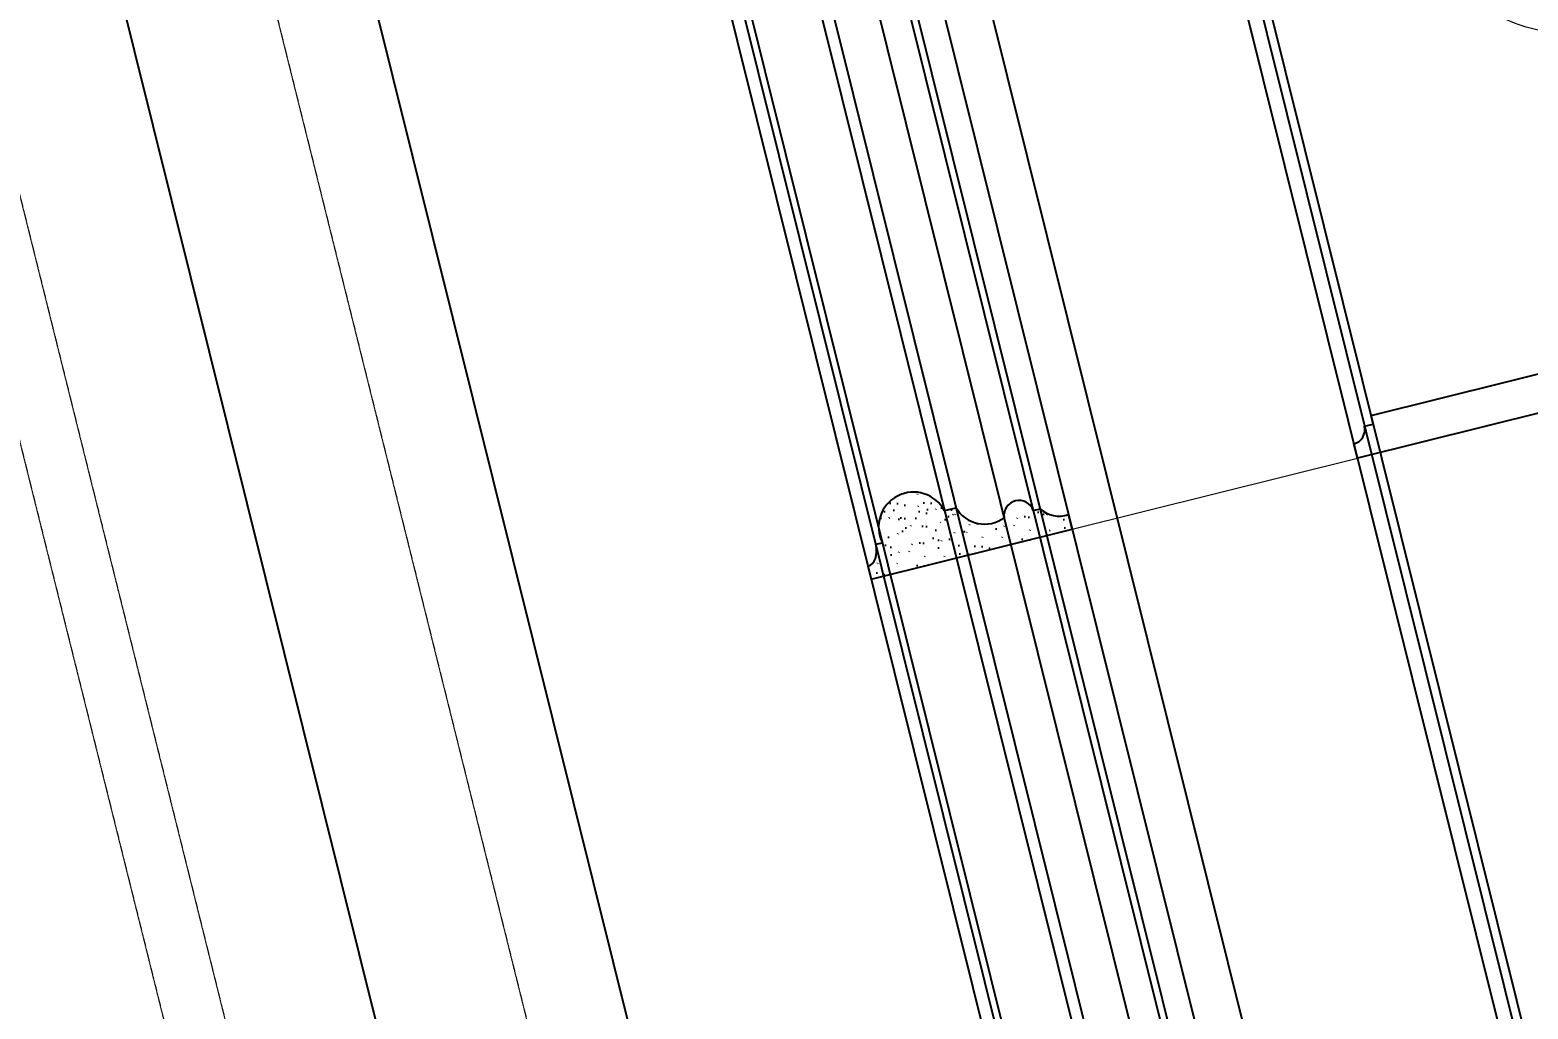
# Model space of a CAD drawing. Header units: inches. Extents: x 122939 to 389145, y 29603 to 574065.
# Drawn here: x 353814 to 354324, y 510902 to 511235 of the extents above; entities that cross this region are included whole.
import ezdxf

# ---------------------------------------------------------------- set-up
doc = ezdxf.new("R2010")
doc.units = ezdxf.units.IN
doc.header["$MEASUREMENT"] = 0
doc.linetypes.add('HIDDEN', pattern=[0.375, 0.25, -0.125])
for name, color, linetype, lineweight in [('A-Dim-ID', 9, 'Continuous', 20), ('Bronze', 40, 'Continuous', 0), ('Fabric', 253, 'Continuous', 0), ('GRC', 41, 'Continuous', 0)]:
    doc.layers.add(name, color=color, linetype=linetype, lineweight=lineweight)
doc.layers.add('A-WALL', color=7, linetype='Continuous')
doc.layers.add('gypsum', color=31, linetype='Continuous')
doc.styles.add('ST9', font='romans.shx', dxfattribs={"width": 0.8})
doc.dimstyles.new('DIM-20', dxfattribs={"dimscale": 1000, "dimtxt": 0.044, "dimasz": 0.035, "dimexe": 0.022, "dimexo": 0.022, "dimgap": 0.022, "dimtad": 1, "dimdec": 0, "dimzin": 0, "dimdsep": 46, "dimtxsty": 'ST9', "dimblk1": 'ARCHTICK', "dimblk2": 'ARCHTICK', "dimsah": 1, "dimcen": 0.088, "dimdle": 0.04, "dimclrd": 256, "dimclre": 256, "dimclrt": 3, "dimadec": 0, "dimazin": 0, "dimtfac": 1, "dimtdec": 0, "dimtix": 1, "dimtofl": 0, "dimtmove": 1, "dimatfit": 3, "dimldrblk": 'CLOSED', "dimfxl": 1, "dimtolj": 1, "dimtzin": 0, "dimarcsym": 0})

# ---------------------------------------------------------------- blocks, each defined once
blk = doc.blocks.new('win1')
at = {"color": 252, "linetype": 'HIDDEN', "ltscale": 0.5, "elevation": 0}
for points in [[(0, 2848.83), (1150, 2848.83), (1150, -101.17), (0, -101.17)], [(99.59, 2298.59), (1050.41, 2298.59), (1050.41, 398.59), (99.59, 398.59)], [(119.84, 2278.34), (1030.16, 2278.34), (1030.16, 418.83), (119.84, 418.83)]]:
    blk.add_lwpolyline(points, close=True, dxfattribs=at)
blk.add_lwpolyline([(50, 2798.83), (1100, 2798.83), (1100, -101.17), (50, -101.17), (50, 2798.83), (1100, 2798.83), (1100, -101.17)], dxfattribs=at)
blk = doc.blocks.new('M1')
at = {"layer": 'gypsum', "linetype": 'Continuous'}
h = blk.add_hatch(dxfattribs=at)
h.set_pattern_fill('GYPSUM', color=251, scale=36.842105, style=0, pattern_type=2)
h.set_pattern_definition([(360, (273234.79, 528507.015), (2e-15, 36.8421), [0, -36.8421]), (360, (273234.527, 528503.77), (2e-15, 36.8421), [0, -36.8421]), (360, (273237.11, 528504.44), (2e-15, 36.8421), [0, -36.8421]), (315, (273237.37, 528509.747), (36.8421, -9e-15), [0.2358, -51.8668]), (360, (273235.53, 528509.4), (2e-15, 36.8421), [0, -36.8421]), (360, (273235.53, 528509.4), (2e-15, 36.8421), [0, -36.8421]), (315, (273242.219, 528506.049), (36.8421, -9e-15), [0.2358, -51.8668]), (360, (273242.8, 528506.687), (2e-15, 36.8421), [0, -36.8421]), (360, (273242.8, 528506.687), (2e-15, 36.8421), [0, -36.8421]), (360, (273239.94, 528504.064), (2e-15, 36.8421), [0, -36.8421]), (315, (273244.39, 528504.474), (36.8421, -9e-15), [0.2358, -51.8668]), (315, (273244.39, 528504.474), (36.8421, -9e-15), [0.2358, -51.8668]), (315, (273242.807, 528509.432), (36.8421, -9e-15), [0.2358, -51.8668]), (315, (273242.807, 528509.432), (36.8421, -9e-15), [0.2358, -51.8668]), (360, (273243.383, 528510.347), (2e-15, 36.8421), [0, -36.8421]), (360, (273240.827, 528510.954), (2e-15, 36.8421), [0, -36.8421]), (360, (273246.932, 528510.374), (2e-15, 36.8421), [0, -36.8421]), (360, (273244.505, 528511.947), (2e-15, 36.8421), [0, -36.8421]), (360, (273234.93, 528514.797), (2e-15, 36.8421), [0, -36.8421]), (315, (273239.017, 528516.243), (36.8421, -9e-15), [0.2358, -51.8668]), (315, (273239.017, 528516.243), (36.8421, -9e-15), [0.2358, -51.8668]), (360, (273236.827, 528519.467), (2e-15, 36.8421), [0, -36.8421]), (360, (273236.09, 528517.082), (2e-15, 36.8421), [0, -36.8421]), (360, (273235.245, 528524.425), (2e-15, 36.8421), [0, -36.8421]), (360, (273234.507, 528522.04), (2e-15, 36.8421), [0, -36.8421]), (315, (273239.005, 528526.003), (36.8421, -9e-15), [0.2358, -51.8668]), (315, (273239.005, 528526.003), (36.8421, -9e-15), [0.2358, -51.8668]), (360, (273243.625, 528515.488), (2e-15, 36.8421), [0, -36.8421]), (315, (273244.105, 528519.5), (36.8421, -9e-15), [0.2358, -51.8668]), (360, (273244.096, 528516.754), (2e-15, 36.8421), [0, -36.8421]), (360, (273244.096, 528516.754), (2e-15, 36.8421), [0, -36.8421]), (315, (273242.523, 528524.457), (36.8421, -9e-15), [0.2358, -51.8668]), (315, (273241.934, 528521.074), (36.8421, -9e-15), [0.2358, -51.8668]), (315, (273241.934, 528521.074), (36.8421, -9e-15), [0.2358, -51.8668]), (315, (273241.934, 528521.074), (36.8421, -9e-15), [0.2358, -51.8668]), (315, (273235.012, 528526.818), (36.8421, -9e-15), [0.2358, -51.8668]), (315, (273235.012, 528526.818), (36.8421, -9e-15), [0.2358, -51.8668]), (360, (273236.565, 528531.054), (2e-15, 36.8421), [0, -36.8421]), (360, (273236.143, 528538.297), (2e-15, 36.8421), [0, -36.8421]), (360, (273235.88, 528535.053), (2e-15, 36.8421), [0, -36.8421]), (360, (273238.463, 528535.724), (2e-15, 36.8421), [0, -36.8421]), (360, (273237.725, 528533.34), (2e-15, 36.8421), [0, -36.8421]), (315, (273240.653, 528532.5), (36.8421, -9e-15), [0.2358, -51.8668]), (360, (273242.463, 528527.21), (2e-15, 36.8421), [0, -36.8421]), (360, (273242.463, 528527.21), (2e-15, 36.8421), [0, -36.8421]), (360, (273245.26, 528531.744), (2e-15, 36.8421), [0, -36.8421]), (360, (273245.02, 528526.604), (2e-15, 36.8421), [0, -36.8421]), (360, (273246.14, 528528.203), (2e-15, 36.8421), [0, -36.8421]), (315, (273243.57, 528537.33), (36.8421, -9e-15), [0.2358, -51.8668]), (315, (273243.57, 528537.33), (36.8421, -9e-15), [0.2358, -51.8668]), (315, (273245.74, 528535.755), (36.8421, -9e-15), [0.2358, -51.8668]), (360, (273244.15, 528537.97), (2e-15, 36.8421), [0, -36.8421]), (360, (273245.732, 528533.01), (2e-15, 36.8421), [0, -36.8421]), (360, (273245.732, 528533.01), (2e-15, 36.8421), [0, -36.8421]), (315, (273250.58, 528503.512), (36.8421, -9e-15), [0.2358, -51.8668]), (360, (273252.315, 528503.59), (2e-15, 36.8421), [0, -36.8421]), (360, (273250.403, 528505.074), (2e-15, 36.8421), [0, -36.8421]), (360, (273250.403, 528505.074), (2e-15, 36.8421), [0, -36.8421]), (360, (273249.67, 528506.44), (2e-15, 36.8421), [0, -36.8421]), (360, (273255.97, 528506.47), (2e-15, 36.8421), [0, -36.8421]), (360, (273252.787, 528504.855), (2e-15, 36.8421), [0, -36.8421]), (360, (273253.86, 528506.66), (2e-15, 36.8421), [0, -36.8421]), (315, (273248.997, 528508.316), (36.8421, -9e-15), [0.2358, -51.8668]), (315, (273248.997, 528508.316), (36.8421, -9e-15), [0.2358, -51.8668]), (360, (273248.917, 528513.175), (2e-15, 36.8421), [0, -36.8421]), (315, (273253.693, 528508.798), (36.8421, -9e-15), [0.2358, -51.8668]), (360, (273254.39, 528511.43), (2e-15, 36.8421), [0, -36.8421]), (360, (273256.972, 528512.1), (2e-15, 36.8421), [0, -36.8421]), (360, (273256.235, 528509.715), (2e-15, 36.8421), [0, -36.8421]), (360, (273256.235, 528509.715), (2e-15, 36.8421), [0, -36.8421]), (360, (273253.26, 528512.057), (2e-15, 36.8421), [0, -36.8421]), (315, (273260.745, 528503.918), (36.8421, -9e-15), [0.2358, -51.8668]), (315, (273260.745, 528503.918), (36.8421, -9e-15), [0.2358, -51.8668]), (360, (273257.817, 528504.757), (2e-15, 36.8421), [0, -36.8421]), (360, (273265.352, 528503.162), (2e-15, 36.8421), [0, -36.8421]), (315, (273260.16, 528513.538), (36.8421, -9e-15), [0.2358, -51.8668]), (360, (273258.555, 528507.14), (2e-15, 36.8421), [0, -36.8421]), (360, (273258.555, 528507.14), (2e-15, 36.8421), [0, -36.8421]), (315, (273264.25, 528512.132), (36.8421, -9e-15), [0.2358, -51.8668]), (315, (273263.662, 528508.748), (36.8421, -9e-15), [0.2358, -51.8668]), (360, (273264.24, 528509.387), (2e-15, 36.8421), [0, -36.8421]), (360, (273264.24, 528509.387), (2e-15, 36.8421), [0, -36.8421]), (360, (273264.24, 528509.387), (2e-15, 36.8421), [0, -36.8421]), (315, (273265.833, 528507.173), (36.8421, -9e-15), [0.2358, -51.8668]), (315, (273265.833, 528507.173), (36.8421, -9e-15), [0.2358, -51.8668]), (360, (273265.824, 528504.43), (2e-15, 36.8421), [0, -36.8421]), (315, (273270.44, 528511.016), (36.8421, -9e-15), [0.2358, -51.8668]), (315, (273270.44, 528511.016), (36.8421, -9e-15), [0.2358, -51.8668]), (360, (273271.113, 528509.14), (2e-15, 36.8421), [0, -36.8421]), (315, (273250.35, 528539.598), (36.8421, -9e-15), [0.2358, -51.8668]), (315, (273250.35, 528539.598), (36.8421, -9e-15), [0.2358, -51.8668]), (315, (273250.296, 528518.383), (36.8421, -9e-15), [0.2358, -51.8668]), (360, (273252.573, 528516.056), (2e-15, 36.8421), [0, -36.8421]), (360, (273249.39, 528514.44), (2e-15, 36.8421), [0, -36.8421]), (360, (273249.39, 528514.44), (2e-15, 36.8421), [0, -36.8421]), (315, (273256.168, 528514.352), (36.8421, -9e-15), [0.2358, -51.8668]), (315, (273256.168, 528514.352), (36.8421, -9e-15), [0.2358, -51.8668]), (360, (273253.38, 528519.706), (2e-15, 36.8421), [0, -36.8421]), (360, (273254.42, 528514.342), (2e-15, 36.8421), [0, -36.8421]), (315, (273248.713, 528523.341), (36.8421, -9e-15), [0.2358, -51.8668]), (360, (273250.12, 528520.1), (2e-15, 36.8421), [0, -36.8421]), (360, (273249.385, 528521.467), (2e-15, 36.8421), [0, -36.8421]), (360, (273249.385, 528521.467), (2e-15, 36.8421), [0, -36.8421]), (315, (273254.757, 528524.914), (36.8421, -9e-15), [0.2358, -51.8668]), (360, (273253.85, 528520.972), (2e-15, 36.8421), [0, -36.8421]), (360, (273253.575, 528521.685), (2e-15, 36.8421), [0, -36.8421]), (360, (273253.575, 528521.685), (2e-15, 36.8421), [0, -36.8421]), (360, (273257.72, 528518.59), (2e-15, 36.8421), [0, -36.8421]), (315, (273261.81, 528520.034), (36.8421, -9e-15), [0.2358, -51.8668]), (360, (273263.62, 528514.745), (2e-15, 36.8421), [0, -36.8421]), (360, (273263.62, 528514.745), (2e-15, 36.8421), [0, -36.8421]), (360, (273258.88, 528520.873), (2e-15, 36.8421), [0, -36.8421]), (360, (273257.3, 528525.83), (2e-15, 36.8421), [0, -36.8421]), (360, (273257.035, 528522.588), (2e-15, 36.8421), [0, -36.8421]), (360, (273259.62, 528523.258), (2e-15, 36.8421), [0, -36.8421]), (315, (273264.726, 528524.865), (36.8421, -9e-15), [0.2358, -51.8668]), (360, (273265.306, 528525.503), (2e-15, 36.8421), [0, -36.8421]), (360, (273265.306, 528525.503), (2e-15, 36.8421), [0, -36.8421]), (360, (273248.568, 528526.63), (2e-15, 36.8421), [0, -36.8421]), (360, (273251.025, 528530.698), (2e-15, 36.8421), [0, -36.8421]), (360, (273250.553, 528529.43), (2e-15, 36.8421), [0, -36.8421]), (360, (273255.452, 528527.546), (2e-15, 36.8421), [0, -36.8421]), (360, (273254.895, 528528.314), (2e-15, 36.8421), [0, -36.8421]), (360, (273254.21, 528532.313), (2e-15, 36.8421), [0, -36.8421]), (360, (273256.055, 528530.6), (2e-15, 36.8421), [0, -36.8421]), (315, (273251.93, 528534.64), (36.8421, -9e-15), [0.2358, -51.8668]), (360, (273251.755, 528536.356), (2e-15, 36.8421), [0, -36.8421]), (360, (273251.755, 528536.356), (2e-15, 36.8421), [0, -36.8421]), (360, (273251.02, 528537.723), (2e-15, 36.8421), [0, -36.8421]), (360, (273256.55, 528534.96), (2e-15, 36.8421), [0, -36.8421]), (360, (273256.08, 528533.695), (2e-15, 36.8421), [0, -36.8421]), (360, (273255.21, 528537.942), (2e-15, 36.8421), [0, -36.8421]), (315, (273258.87, 528528.342), (36.8421, -9e-15), [0.2358, -51.8668]), (360, (273258.036, 528528.216), (2e-15, 36.8421), [0, -36.8421]), (360, (273260.42, 528532.578), (2e-15, 36.8421), [0, -36.8421]), (360, (273260.42, 528532.578), (2e-15, 36.8421), [0, -36.8421]), (315, (273265.315, 528528.248), (36.8421, -9e-15), [0.2358, -51.8668]), (315, (273262.862, 528527.527), (36.8421, -9e-15), [0.2358, -51.8668]), (315, (273262.862, 528527.527), (36.8421, -9e-15), [0.2358, -51.8668]), (315, (273262.862, 528527.527), (36.8421, -9e-15), [0.2358, -51.8668]), (315, (273257.458, 528538.904), (36.8421, -9e-15), [0.2358, -51.8668]), (360, (273259.735, 528536.577), (2e-15, 36.8421), [0, -36.8421]), (360, (273259.735, 528536.577), (2e-15, 36.8421), [0, -36.8421]), (315, (273264.51, 528534.024), (36.8421, -9e-15), [0.2358, -51.8668]), (315, (273264.51, 528534.024), (36.8421, -9e-15), [0.2358, -51.8668]), (360, (273262.32, 528537.247), (2e-15, 36.8421), [0, -36.8421]), (360, (273261.582, 528534.863), (2e-15, 36.8421), [0, -36.8421]), (360, (273269.723, 528514.165), (2e-15, 36.8421), [0, -36.8421]), (360, (273266.416, 528519.28), (2e-15, 36.8421), [0, -36.8421]), (360, (273266.175, 528514.138), (2e-15, 36.8421), [0, -36.8421]), (360, (273267.296, 528515.738), (2e-15, 36.8421), [0, -36.8421]), (315, (273266.897, 528523.29), (36.8421, -9e-15), [0.2358, -51.8668]), (360, (273266.888, 528520.545), (2e-15, 36.8421), [0, -36.8421]), (360, (273266.888, 528520.545), (2e-15, 36.8421), [0, -36.8421]), (360, (273268.875, 528528.128), (2e-15, 36.8421), [0, -36.8421]), (360, (273266.32, 528528.734), (2e-15, 36.8421), [0, -36.8421]), (360, (273269.997, 528529.727), (2e-15, 36.8421), [0, -36.8421]), (315, (273269.598, 528537.28), (36.8421, -9e-15), [0.2358, -51.8668]), (315, (273267.427, 528538.854), (36.8421, -9e-15), [0.2358, -51.8668]), (360, (273269.59, 528534.534), (2e-15, 36.8421), [0, -36.8421]), (360, (273269.117, 528533.27), (2e-15, 36.8421), [0, -36.8421]), (360, (273269.117, 528533.27), (2e-15, 36.8421), [0, -36.8421]), (360, (273269.117, 528533.27), (2e-15, 36.8421), [0, -36.8421]), (360, (273260, 528539.82), (2e-15, 36.8421), [0, -36.8421]), (360, (273268.006, 528539.493), (2e-15, 36.8421), [0, -36.8421])])
edge = h.paths.add_edge_path()
edge.add_arc((272491.1, 527822.19), 11.88, 283.9461, 462.7163)
edge.add_line((272488.49, 527833.78), (272488.49, 527836.1))
edge.add_ellipse((272488.49, 527840.44), major_axis=(-6.53, 0), ratio=0.663806, start_angle=0, end_angle=90, ccw=False)
edge.add_line((272481.96, 527840.44), (272477.37, 527840.44))
edge.add_line((272477.37, 527840.44), (272477.37, 527769.98))
edge.add_line((272477.37, 527769.98), (272482.47, 527769.98))
edge.add_arc((272492.17, 527770.83), 9.73, 123.9206, 185.0555, ccw=False)
edge.add_line((272486.74, 527778.91), (272486.74, 527781.29))
edge.add_arc((272486.19, 527786.41), 5.15, 276.0442, 443.9558)
edge.add_arc((272497.07, 527795.81), 11.18, 106.1159, 202.4548, ccw=False)
edge.add_spline(control_points=[(272493.97, 527806.55), (272493.97, 527807.92), (272493.97, 527809.29), (272493.97, 527810.66)], knot_values=[0, 0, 0, 0, 0.167192, 0.167192, 0.167192, 0.167192], degree=3, periodic=0)
for p, q in [((272477.37, 527840.44), (272477.37, 527769.98)), ((272481.96, 527840.44), (272477.37, 527840.44)), ((272488.49, 527836.1), (272488.49, 527833.78)), ((272486.74, 527781.29), (272486.74, 527778.91)), ((272477.37, 527769.98), (272482.47, 527769.98))]:
    blk.add_line(p, q, dxfattribs=at)
for centre, radius, start, end in [((272491.1, 527822.19), 11.88, 283.9461, 102.7163), ((272497.07, 527795.81), 11.18, 106.1159, 202.4548), ((272486.19, 527786.41), 5.15, 276.0442, 83.9558), ((272492.17, 527770.83), 9.73, 123.9206, 185.0555)]:
    blk.add_arc(centre, radius, start, end, dxfattribs=at)
blk.add_ellipse((272488.49, 527840.44), major_axis=(-6.53, 0), ratio=0.663806, start_param=0, end_param=1.570796, dxfattribs=at)
blk.add_spline([(272493.97, 527810.66), (272493.97, 527806.55)], degree=3, dxfattribs=at)
blk = doc.blocks.new('curtain')
at = {"layer": 'Fabric', "lineweight": 0}
for points, knots in [([(99.48, 2829.2, 0), (272.57, 2118.15, 0), (390.15, 1765.72, 0), (753.43, 1301.73, 0), (973.76, 1125.49, 0), (1143.24, 1129.53, 0), (1245.84, 1147.84, 0), (1372.97, 1221.2, 0)], [393.476934, 393.476934, 393.476934, 393.476934, 756.841523, 881.937441, 1071.680382, 1208.200709, 1265.355331, 1265.355331, 1265.355331, 1265.355331]), ([(110.11, 2805.77, 0), (297.72, 2232.85, 0), (459.15, 1787.61, 0), (825.44, 1351.53, 0), (1045.76, 1175.3, 0), (1215.44, 1179.34, 0), (1318.3, 1197.72, 0), (1372.97, 1221.2, 0), (1372.97, 1221.2, 0), (1372.97, 1221.2, 0), (1372.97, 1221.2, 0)], [348.612572, 348.612572, 348.612572, 348.612572, 756.841523, 881.937441, 1071.680382, 1208.200709, 1265.782785, 1265.782785, 1265.782785, 1265.786307, 1265.786307, 1265.786307, 1265.786307])]:
    blk.add_open_spline(points, degree=3, knots=knots, dxfattribs=at)
blk = doc.blocks.new('laudarte T150')
at = {"layer": 'Bronze', "lineweight": 0}
blk.add_open_spline([(-4963.95, -10917.82), (-4964.55, -10922.63), (-4966.72, -10936.14), (-4973.7, -10955.21), (-4987.33, -10970.01), (-5001.87, -10976.67), (-5019.21, -10977.7), (-5036.49, -10969.76), (-5050.8, -10954.42), (-5057.78, -10937.62), (-5060.49, -10923.58), (-5060.54, -10916.83), (-5060.5, -10914.68)], degree=3, knots=[68.77354, 68.77354, 68.77354, 68.77354, 83.328832, 109.82437, 128.341011, 142.059858, 156.847278, 179.098943, 196.461797, 218.812843, 232.639176, 239.086597, 239.086597, 239.086597, 239.086597], dxfattribs=at)
blk = doc.blocks.new('_ARCHTICK')
at = {"color": 0, "linetype": 'ByBlock', "const_width": 0.15}
blk.add_lwpolyline([(-0.5, -0.5), (0.5, 0.5)], dxfattribs=at)
blk = doc.blocks.new('*D166')
at = {"layer": 'A-Dim-ID', "lineweight": -2, "transparency": 16777216}
for p, q in [((354373.31, 511326.95), (354113.61, 511262.33)), ((354125.3, 511306.46), (354603.39, 509384.88)), ((354579.06, 509420.05), (354572.38, 509418.38))]:
    blk.add_line(p, q, dxfattribs=at)
at = {"layer": 'Defpoints', "color": 0, "transparency": 16777216}
for p in [(354394.66, 511332.26, 0), (354593.73, 509423.7), (354600.41, 509425.36, 0)]:
    blk.add_point(p, dxfattribs=at)
at = {"layer": 'A-Dim-ID', "lineweight": -2, "transparency": 16777216, "xscale": 35, "yscale": 35, "zscale": 35}
for p, rotation in [((354134.96, 511267.65), 103.9714232829857), ((354593.73, 509423.7), 283.9714232829857)]:
    blk.add_blockref('_ARCHTICK', p, dxfattribs=dict(at, rotation=rotation))
at = {"layer": 'A-Dim-ID', "color": 3, "transparency": 16777216, "insert": (354266.96, 510372.62), "char_height": 44, "attachment_point": 5, "rotation": 103.9714, "style": 'ST9'}
blk.add_mtext('\\A1;1900', dxfattribs=at)
blk = doc.blocks.new('_CLOSED')
at = {"color": 0, "linetype": 'ByBlock'}
for p, q in [((-1, 0.167), (0, 0)), ((-1, 0.167), (-1, -0.167)), ((0, 0), (-1, -0.167)), ((0, 0), (-1, 0))]:
    blk.add_line(p, q, dxfattribs=at)

msp = doc.modelspace()

# ---------------------------------------------------------------- linework, layer by layer
at = {"layer": 'A-WALL', "elevation": 0}
msp.add_lwpolyline([(352613.787, 511847.351), (353632.724, 512100.861), (354315.991, 509354.595), (353297.054, 509101.086)], close=True, dxfattribs=at)
at = {"layer": 'GRC'}
msp.add_line((354169.117, 511065.141, 0), (354266.158, 511089.284, 0), dxfattribs=at)
at = {"layer": 'gypsum'}
msp.add_line((354367.876, 509491.163, -0.001), (353713.299, 512122.12, 0), dxfattribs=at)
at = {"layer": 'gypsum', "elevation": 0}
for points in [[(354268.923, 510372.147), (354955.637, 510543), (354548.007, 512181.396), (353861.293, 512010.542)], [(354272.084, 510377.403), (354950.381, 510546.162), (354544.845, 512176.14), (353866.548, 512007.381)], [(354273.778, 510380.219), (354947.565, 510547.856), (354543.151, 512173.323), (353869.365, 512005.687)], [(354290.655, 510408.274), (354919.509, 510564.732), (354526.274, 512145.268), (353897.42, 511988.81)], [(354293.623, 510413.209), (354914.574, 510567.701), (354523.306, 512140.333), (353902.355, 511985.842)], [(354304.57, 510431.407), (354896.376, 510578.647), (354512.359, 512122.135), (353920.553, 511974.895)], [(354312.042, 510443.828), (354883.956, 510586.119), (354504.888, 512109.715), (353932.974, 511967.423)], [(354313.775, 510446.709), (354881.074, 510587.852), (354503.154, 512106.833), (353935.855, 511965.69)], [(354320.288, 510457.536), (354870.247, 510594.365), (354496.642, 512096.006), (353946.682, 511959.177)], [(354393.186, 510578.721), (354749.062, 510667.263), (354423.744, 511974.821), (354067.867, 511886.279)], [(354396.825, 510584.772), (354743.011, 510670.903), (354420.104, 511968.77), (354073.918, 511882.64)], [(354399.012, 510588.408), (354739.376, 510673.09), (354417.917, 511965.135), (354077.554, 511880.453)]]:
    msp.add_lwpolyline(points, close=True, dxfattribs=at)
msp.add_lwpolyline([(354458.653, 511137.177), (354266.158, 511089.284), (354264.951, 511094.137, 0.3946714), (354268.589, 511100.194), (354271.5, 511100.918), (354270.776, 511103.83), (354455.514, 511149.792)], format="xyb", dxfattribs=at)

# ---------------------------------------------------------------- block references
at = {"rotation": 13.97142328298568}
msp.add_blockref('curtain', (352957.435, 509018.612, 0), dxfattribs=at)
at = {"layer": 'Bronze', "color": 0, "rotation": 13.97142328298569}
msp.add_blockref('laudarte T150', (356558.177, 523097.355, 0), dxfattribs=at)
at = {"layer": 'GRC', "rotation": 13.97142328298565}
msp.add_blockref('win1', (353224.107, 509187.187, 0), dxfattribs=at)
at = {"layer": 'gypsum', "lineweight": 0, "rotation": 103.9714232829916}
msp.add_blockref('M1', (932112.055, 374072.356, 0), dxfattribs=at)

# ---------------------------------------------------------------- dimensions: what is measured, and where the dimension line sits
at = {"layer": 'A-Dim-ID'}
dim = msp.add_linear_dim(base=(354593.728, 509423.696, 0), p1=(354394.659, 511332.259, 0), p2=(354600.405, 509425.357, 0), angle=103.97142, dimstyle='DIM-20', dxfattribs=at)
dim.commit()
dim.dimension.update_dxf_attribs({"geometry": '*D166', "text_midpoint": (354309.654, 510383.241, 0), "dimtype": 160})

doc.saveas('drawing.dxf')
